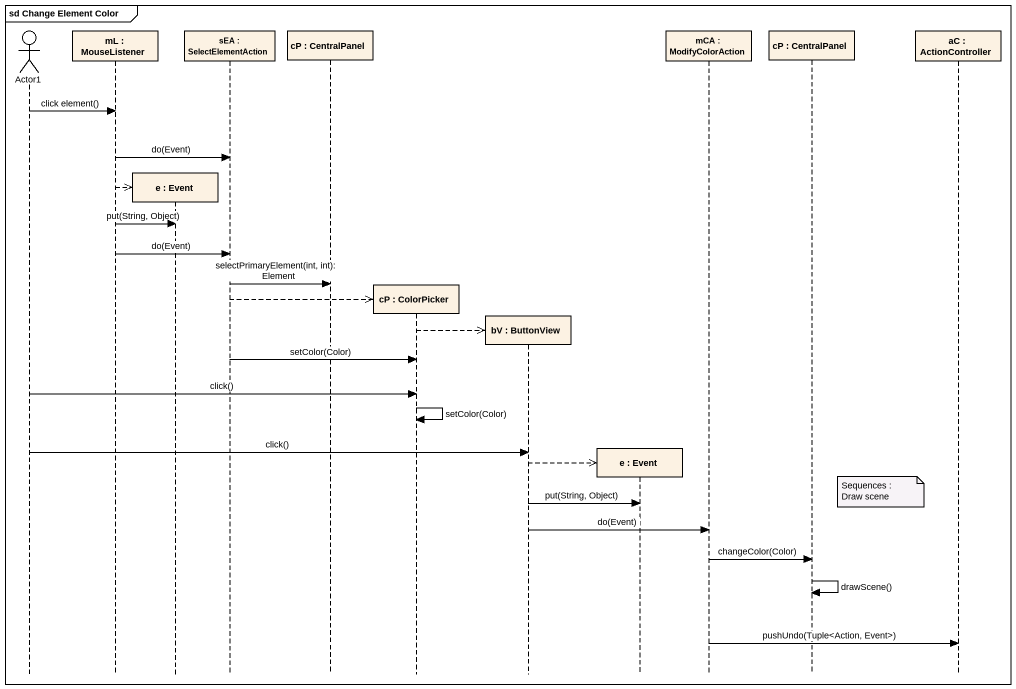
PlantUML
@startuml
mainframe sd Change Element Color
hide footbox
actor Actor1
participant "mL : MouseListener" as mL
participant "e : Event" as e
participant "sEA : SelectElementAction" as sEA
participant "cP : CentralPanel" as cP
participant "cP : ColorPicker" as cP_2
participant "bV : ButtonView" as bV
participant "e : Event" as e_2
participant "mCA : ModifyColorAction" as mCA
participant "cP : CentralPanel" as cP_3
participant "aC : ActionController" as aC

Actor1 -> mL : click element()
mL -> sEA : do(Event)
mL -->> e **
mL -> e : put(String, Object)
mL -> sEA : do(Event)
sEA -> cP : selectPrimaryElement(int, int): Element
sEA -->> cP_2 **
cP_2 -->> bV **
sEA -> cP_2 : setColor(Color)
Actor1 -> cP_2 : click()
cP_2 -> cP_2 : setColor(Color)
Actor1 -> bV : click()
bV -->> e_2 **
note right of cP_3 : Sequences : Draw scene
bV -> e_2 : put(String, Object)
bV -> mCA : do(Event)
mCA -> cP_3 : changeColor(Color)
cP_3 -> cP_3 : drawScene()
mCA -> aC : pushUndo(Tuple<Action, Event>)
@enduml
